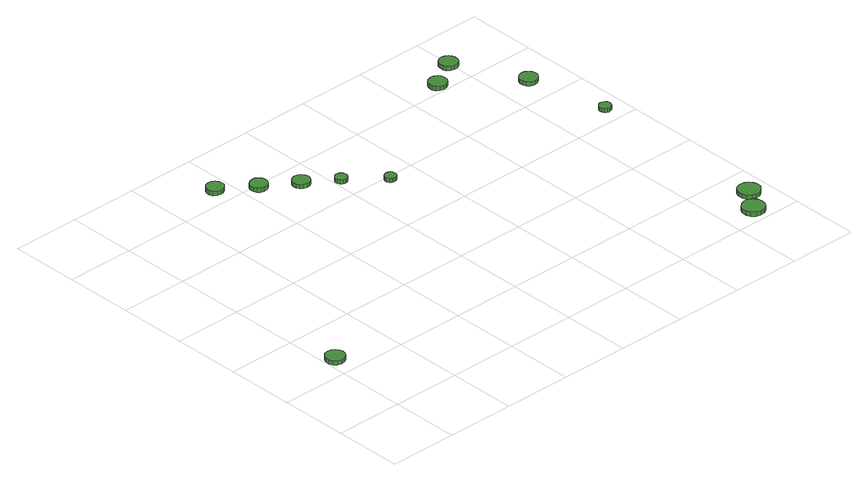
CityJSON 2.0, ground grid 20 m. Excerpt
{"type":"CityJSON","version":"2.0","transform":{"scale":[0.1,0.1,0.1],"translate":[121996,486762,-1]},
"CityObjects":{
"tree1":{"type":"SolitaryVegetationObject","attributes":{"function":"something"},"geometry":[{"type":"MultiSurface","lod":"1","boundaries":[[[0,1,2,3,4,5,6,7,8,9,10,11,12,13,14]],[[15,16,17,18,19,20,21,22,23,24,25,26,27,28,29]],[[0,29,28,1]],[[1,28,27,2]],[[2,27,26,3]],[[3,26,25,4]],[[4,25,24,5]],[[5,24,23,6]],[[6,23,22,7]],[[7,22,21,8]],[[8,21,20,9]],[[9,20,19,10]],[[10,19,18,11]],[[11,18,17,12]],[[12,17,16,13]],[[13,16,15,14]],[[14,15,29,0]]]}]},
"tree2":{"type":"SolitaryVegetationObject","attributes":{"function":"something"},"geometry":[{"type":"MultiSurface","lod":"1","boundaries":[[[30,31,32,33,34,35,36,37,38,39,40,41,42,43,44]],[[45,46,47,48,49,50,51,52,53,54,55,56,57,58,59]],[[30,59,58,31]],[[31,58,57,32]],[[32,57,56,33]],[[33,56,55,34]],[[34,55,54,35]],[[35,54,53,36]],[[36,53,52,37]],[[37,52,51,38]],[[38,51,50,39]],[[39,50,49,40]],[[40,49,48,41]],[[41,48,47,42]],[[42,47,46,43]],[[43,46,45,44]],[[44,45,59,30]]]}]},
"tree3":{"type":"SolitaryVegetationObject","attributes":{"function":"something"},"geometry":[{"type":"MultiSurface","lod":"1","boundaries":[[[60,61,62,63,64,65,66,67,68,69,70,71,72,73,74]],[[75,76,77,78,79,80,81,82,83,84,85,86,87,88,89]],[[60,89,88,61]],[[61,88,87,62]],[[62,87,86,63]],[[63,86,85,64]],[[64,85,84,65]],[[65,84,83,66]],[[66,83,82,67]],[[67,82,81,68]],[[68,81,80,69]],[[69,80,79,70]],[[70,79,78,71]],[[71,78,77,72]],[[72,77,76,73]],[[73,76,75,74]],[[74,75,89,60]]]}]},
"tree4":{"type":"SolitaryVegetationObject","attributes":{"function":"something"},"geometry":[{"type":"MultiSurface","lod":"1","boundaries":[[[90,91,92,93,94,95,96,97,98,99,100,101,102,103,104]],[[105,106,107,108,109,110,111,112,113,114,115,116,117,118,119]],[[90,119,118,91]],[[91,118,117,92]],[[92,117,116,93]],[[93,116,115,94]],[[94,115,114,95]],[[95,114,113,96]],[[96,113,112,97]],[[97,112,111,98]],[[98,111,110,99]],[[99,110,109,100]],[[100,109,108,101]],[[101,108,107,102]],[[102,107,106,103]],[[103,106,105,104]],[[104,105,119,90]]]}]},
"tree5":{"type":"SolitaryVegetationObject","attributes":{"function":"something"},"geometry":[{"type":"MultiSurface","lod":"1","boundaries":[[[120,121,122,123,124,125,126,127,128,129,130,131,132,133,134]],[[135,136,137,138,139,140,141,142,143,144,145,146,147,148,149]],[[120,149,148,121]],[[121,148,147,122]],[[122,147,146,123]],[[123,146,145,124]],[[124,145,144,125]],[[125,144,143,126]],[[126,143,142,127]],[[127,142,141,128]],[[128,141,140,129]],[[129,140,139,130]],[[130,139,138,131]],[[131,138,137,132]],[[132,137,136,133]],[[133,136,135,134]],[[134,135,149,120]]]}]},
"tree6":{"type":"SolitaryVegetationObject","attributes":{"function":"something"},"geometry":[{"type":"MultiSurface","lod":"1","boundaries":[[[150,151,152,153,154,155,156,157,158,159,160,161,162,163,164]],[[165,166,167,168,169,170,171,172,173,174,175,176,177,178,179]],[[150,179,178,151]],[[151,178,177,152]],[[152,177,176,153]],[[153,176,175,154]],[[154,175,174,155]],[[155,174,173,156]],[[156,173,172,157]],[[157,172,171,158]],[[158,171,170,159]],[[159,170,169,160]],[[160,169,168,161]],[[161,168,167,162]],[[162,167,166,163]],[[163,166,165,164]],[[164,165,179,150]]]}]},
"tree7":{"type":"SolitaryVegetationObject","attributes":{"function":"something"},"geometry":[{"type":"MultiSurface","lod":"1","boundaries":[[[180,181,182,183,184,185,186,187,188,189,190,191,192,193,194]],[[195,196,197,198,199,200,201,202,203,204,205,206,207,208,209]],[[180,209,208,181]],[[181,208,207,182]],[[182,207,206,183]],[[183,206,205,184]],[[184,205,204,185]],[[185,204,203,186]],[[186,203,202,187]],[[187,202,201,188]],[[188,201,200,189]],[[189,200,199,190]],[[190,199,198,191]],[[191,198,197,192]],[[192,197,196,193]],[[193,196,195,194]],[[194,195,209,180]]]}]},
"tree8":{"type":"SolitaryVegetationObject","attributes":{"function":"something"},"geometry":[{"type":"MultiSurface","lod":"1","boundaries":[[[210,211,212,213,214,215,216,217,218,219,220,221,222,223,224]],[[225,226,227,228,229,230,231,232,233,234,235,236,237,238,239]],[[210,239,238,211]],[[211,238,237,212]],[[212,237,236,213]],[[213,236,235,214]],[[214,235,234,215]],[[215,234,233,216]],[[216,233,232,217]],[[217,232,231,218]],[[218,231,230,219]],[[219,230,229,220]],[[220,229,228,221]],[[221,228,227,222]],[[222,227,226,223]],[[223,226,225,224]],[[224,225,239,210]]]}]},
"tree9":{"type":"SolitaryVegetationObject","attributes":{"function":"something"},"geometry":[{"type":"MultiSurface","lod":"1","boundaries":[[[240,241,242,243,244,245,246,247,248,249,250,251,252,253,254]],[[255,256,257,258,259,260,261,262,263,264,265,266,267,268,269]],[[240,269,268,241]],[[241,268,267,242]],[[242,267,266,243]],[[243,266,265,244]],[[244,265,264,245]],[[245,264,263,246]],[[246,263,262,247]],[[247,262,261,248]],[[248,261,260,249]],[[249,260,259,250]],[[250,259,258,251]],[[251,258,257,252]],[[252,257,256,253]],[[253,256,255,254]],[[254,255,269,240]]]}]},
"tree10":{"type":"SolitaryVegetationObject","attributes":{"function":"something"},"geometry":[{"type":"MultiSurface","lod":"1","boundaries":[[[270,271,272,273,274,275,276,277,278,279,280,281,282,283,284]],[[285,286,287,288,289,290,291,292,293,294,295,296,297,298,299]],[[270,299,298,271]],[[271,298,297,272]],[[272,297,296,273]],[[273,296,295,274]],[[274,295,294,275]],[[275,294,293,276]],[[276,293,292,277]],[[277,292,291,278]],[[278,291,290,279]],[[279,290,289,280]],[[280,289,288,281]],[[281,288,287,282]],[[282,287,286,283]],[[283,286,285,284]],[[284,285,299,270]]]}]},
"tree11":{"type":"SolitaryVegetationObject","attributes":{"function":"something"},"geometry":[{"type":"MultiSurface","lod":"1","boundaries":[[[300,301,302,303,304,305,306,307,308,309,310,311,312,313,314]],[[315,316,317,318,319,320,321,322,323,324,325,326,327,328,329]],[[300,329,328,301]],[[301,328,327,302]],[[302,327,326,303]],[[303,326,325,304]],[[304,325,324,305]],[[305,324,323,306]],[[306,323,322,307]],[[307,322,321,308]],[[308,321,320,309]],[[309,320,319,310]],[[310,319,318,311]],[[311,318,317,312]],[[312,317,316,313]],[[313,316,315,314]],[[314,315,329,300]]]}]},
"tree12":{"type":"SolitaryVegetationObject","attributes":{"function":"something"},"geometry":[{"type":"MultiSurface","lod":"1","boundaries":[[[330,331,332,333,334,335,336,337,338,339,340,341,342,343,344]],[[345,346,347,348,349,350,351,352,353,354,355,356,357,358,359]],[[330,359,358,331]],[[331,358,357,332]],[[332,357,356,333]],[[333,356,355,334]],[[334,355,354,335]],[[335,354,353,336]],[[336,353,352,337]],[[337,352,351,338]],[[338,351,350,339]],[[339,350,349,340]],[[340,349,348,341]],[[341,348,347,342]],[[342,347,346,343]],[[343,346,345,344]],[[344,345,359,330]]]}]}
},
"vertices":[
[60,266,19],[57,277,19],[50,286,19],[40,292,19],[29,293,19],[18,290,19],[9,282,19],[5,271,19],[5,260,19],[9,249,19],[18,242,19],[29,238,19],[40,239,19],[50,245,19],[57,254,19],[57,254,7],[50,245,7],[40,239,7],[29,238,7],[18,242,7],[9,249,7],[5,260,7],[5,271,7],[9,282,7],[18,290,7],[29,293,7],[40,292,7],[50,286,7],[57,277,7],[60,266,7],
[367,1041,33],[365,1051,33],[359,1060,33],[350,1065,33],[340,1066,33],[330,1063,33],[322,1056,33],[318,1046,33],[318,1036,33],[322,1027,33],[330,1020,33],[340,1017,33],[350,1018,33],[359,1023,33],[365,1031,33],[365,1031,20],[359,1023,20],[350,1018,20],[340,1017,20],[330,1020,20],[322,1027,20],[318,1036,20],[318,1046,20],[322,1056,20],[330,1063,20],[340,1066,20],[350,1065,20],[359,1060,20],[365,1051,20],[367,1041,20],
[459,976,33],[457,986,33],[451,994,33],[442,1000,33],[432,1001,33],[422,997,33],[414,991,33],[410,981,33],[410,971,33],[414,962,33],[422,955,33],[432,952,33],[442,953,33],[451,958,33],[457,966,33],[457,966,20],[451,958,20],[442,953,20],[432,952,20],[422,955,20],[414,962,20],[410,971,20],[410,981,20],[414,991,20],[422,997,20],[432,1001,20],[442,1000,20],[451,994,20],[457,986,20],[459,976,20],
[550,914,32],[548,924,32],[542,933,32],[533,938,32],[523,939,32],[513,936,32],[505,929,32],[501,919,32],[501,909,32],[505,900,32],[513,893,32],[523,890,32],[533,891,32],[542,896,32],[548,904,32],[548,904,20],[542,896,20],[533,891,20],[523,890,20],[513,893,20],[505,900,20],[501,909,20],[501,919,20],[505,929,20],[513,936,20],[523,939,20],[533,938,20],[542,933,20],[548,924,20],[550,914,20],
[627,856,32],[625,863,32],[621,869,32],[615,872,32],[608,873,32],[601,871,32],[596,866,32],[593,859,32],[593,852,32],[596,846,32],[601,841,32],[608,839,32],[615,840,32],[621,843,32],[625,849,32],[625,849,19],[621,843,19],[615,840,19],[608,839,19],[601,841,19],[596,846,19],[593,852,19],[593,859,19],[596,866,19],[601,871,19],[608,873,19],[615,872,19],[621,869,19],[625,863,19],[627,856,19],
[720,773,33],[719,780,33],[715,785,33],[709,789,33],[702,789,33],[696,787,33],[691,783,33],[688,776,33],[688,770,33],[691,763,33],[696,759,33],[702,757,33],[709,757,33],[715,761,33],[719,766,33],[719,766,21],[715,761,21],[709,757,21],[702,757,21],[696,759,21],[691,763,21],[688,770,21],[688,776,21],[691,783,21],[696,787,21],[702,789,21],[709,789,21],[715,785,21],[719,780,21],[720,773,21],
[1314,37,30],[1311,50,30],[1303,61,30],[1292,67,30],[1279,69,30],[1266,64,30],[1256,56,30],[1251,44,30],[1251,30,30],[1256,18,30],[1266,9,30],[1279,5,30],[1292,7,30],[1303,13,30],[1311,24,30],[1311,24,17],[1303,13,17],[1292,7,17],[1279,5,17],[1266,9,17],[1256,18,17],[1251,30,17],[1251,44,17],[1256,56,17],[1266,64,17],[1279,69,17],[1292,67,17],[1303,61,17],[1311,50,17],[1314,37,17],
[1359,101,31],[1356,114,31],[1348,125,31],[1337,131,31],[1324,133,31],[1311,129,31],[1301,120,31],[1296,108,31],[1296,95,31],[1301,83,31],[1311,74,31],[1324,70,31],[1337,71,31],[1348,78,31],[1356,88,31],[1356,88,19],[1348,78,19],[1337,71,19],[1324,70,19],[1311,74,19],[1301,83,19],[1296,95,19],[1296,108,19],[1301,120,19],[1311,129,19],[1324,133,19],[1337,131,19],[1348,125,19],[1356,114,19],[1359,101,19],
[1123,1014,33],[1121,1025,33],[1115,1033,33],[1105,1039,33],[1095,1040,33],[1084,1036,33],[1076,1029,33],[1072,1019,33],[1072,1009,33],[1076,999,33],[1084,992,33],[1095,988,33],[1105,989,33],[1115,995,33],[1121,1003,33],[1121,1003,20],[1115,995,20],[1105,989,20],[1095,988,20],[1084,992,20],[1076,999,20],[1072,1009,20],[1072,1019,20],[1076,1029,20],[1084,1036,20],[1095,1040,20],[1105,1039,20],[1115,1033,20],[1121,1025,20],[1123,1014,20],
[1209,1066,32],[1207,1076,32],[1201,1085,32],[1191,1090,32],[1181,1092,32],[1170,1088,32],[1162,1081,32],[1158,1071,32],[1158,1060,32],[1162,1050,32],[1170,1043,32],[1181,1040,32],[1191,1041,32],[1201,1046,32],[1207,1055,32],[1207,1055,19],[1201,1046,19],[1191,1041,19],[1181,1040,19],[1170,1043,19],[1162,1050,19],[1158,1060,19],[1158,1071,19],[1162,1081,19],[1170,1088,19],[1181,1092,19],[1191,1090,19],[1201,1085,19],[1207,1076,19],[1209,1066,19],
[1342,633,38],[1340,640,38],[1336,646,38],[1330,649,38],[1323,650,38],[1316,648,38],[1311,643,38],[1308,637,38],[1308,630,38],[1311,623,38],[1316,618,38],[1323,616,38],[1330,617,38],[1336,620,38],[1340,626,38],[1340,626,26],[1336,620,26],[1330,617,26],[1323,616,26],[1316,618,26],[1311,623,26],[1308,630,26],[1308,637,26],[1311,643,26],[1316,648,26],[1323,650,26],[1330,649,26],[1336,646,26],[1340,640,26],[1342,633,26],
[1304,868,35],[1302,879,35],[1295,887,35],[1286,893,35],[1275,894,35],[1265,891,35],[1257,883,35],[1253,874,35],[1253,863,35],[1257,853,35],[1265,846,35],[1275,842,35],[1286,844,35],[1295,849,35],[1302,858,35],[1302,858,23],[1295,849,23],[1286,844,23],[1275,842,23],[1265,846,23],[1257,853,23],[1253,863,23],[1253,874,23],[1257,883,23],[1265,891,23],[1275,894,23],[1286,893,23],[1295,887,23],[1302,879,23],[1304,868,23]
]}
